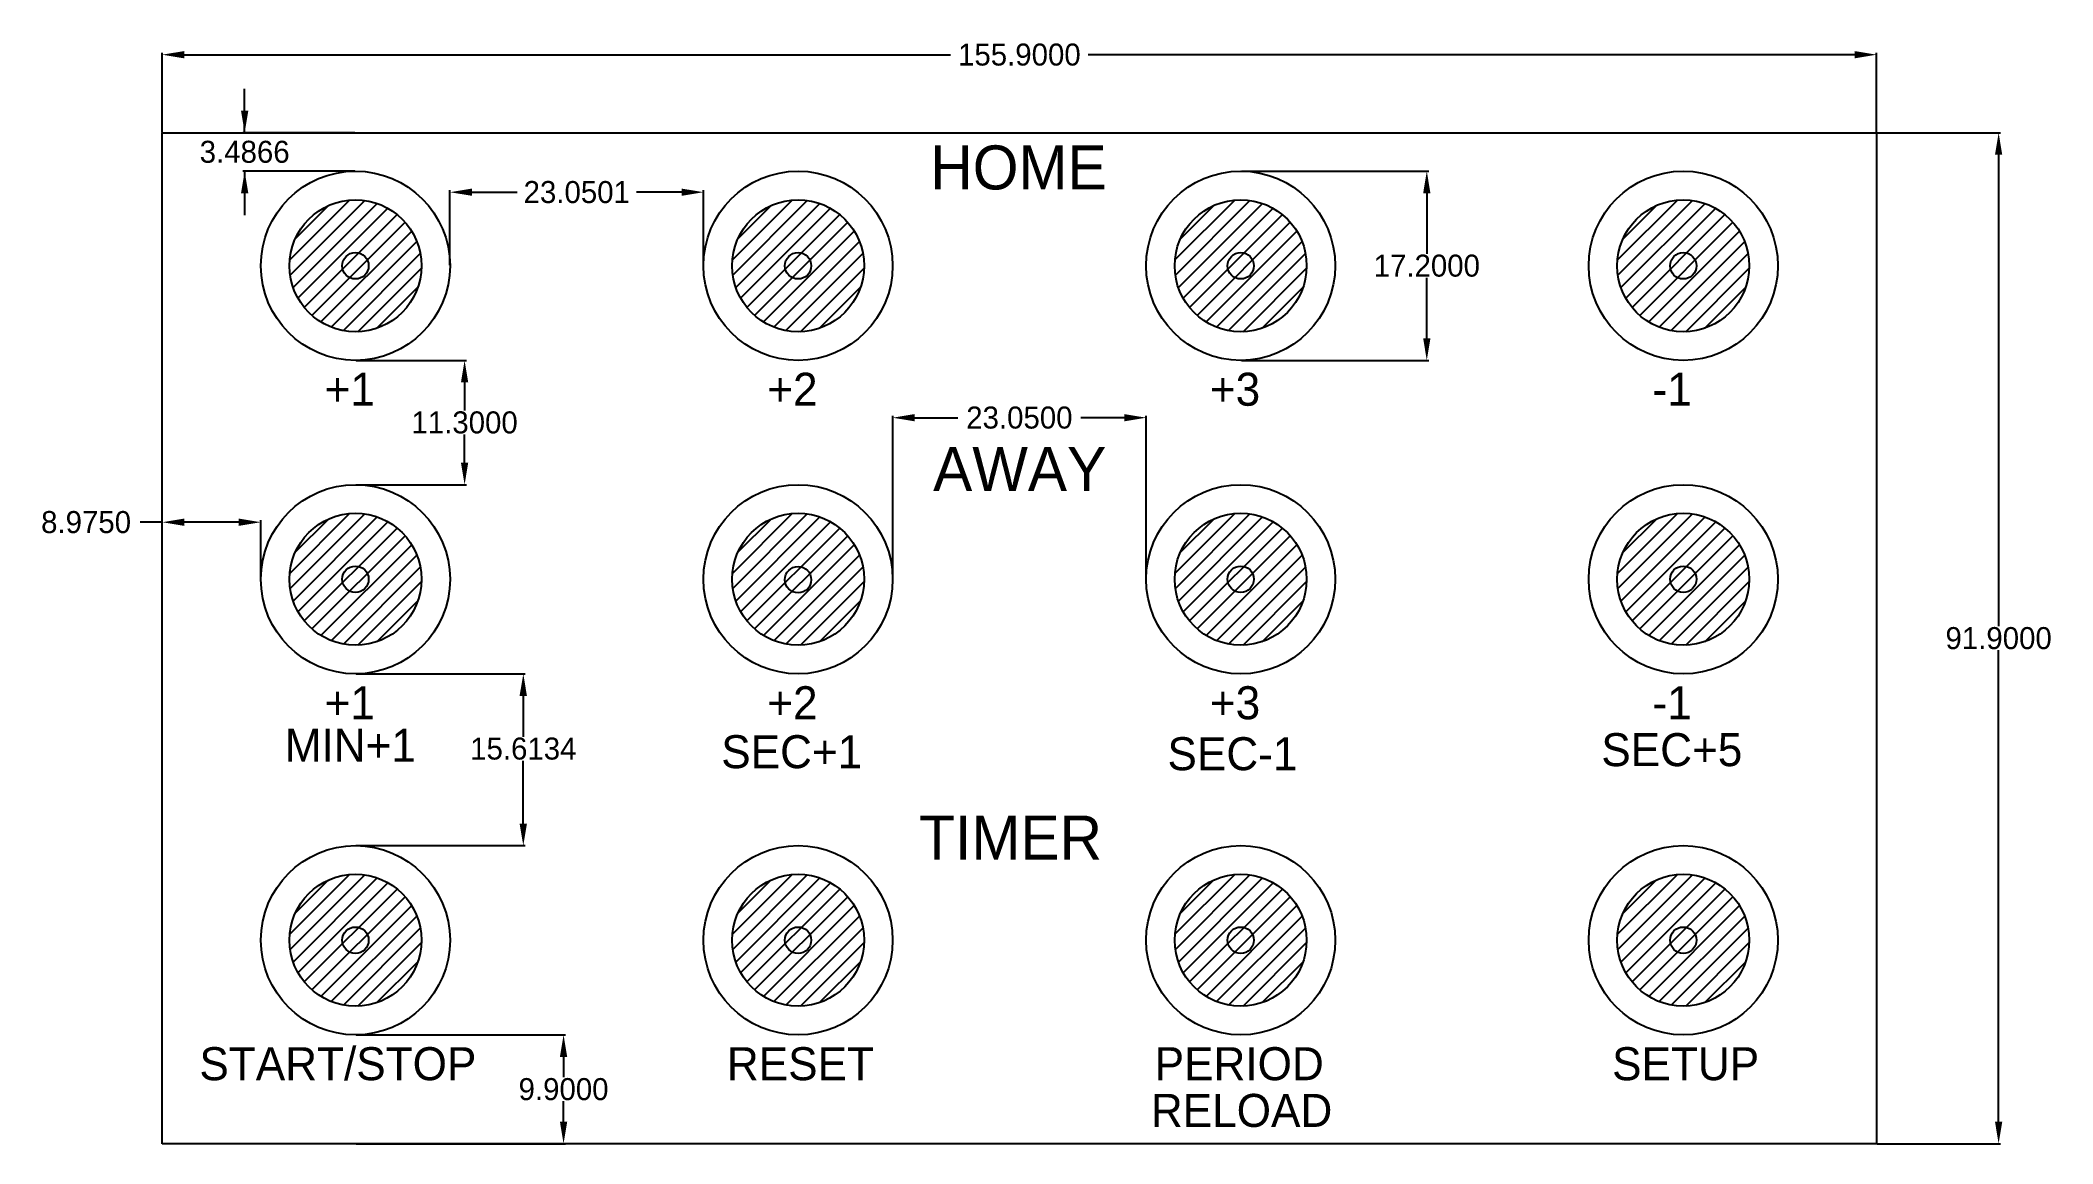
# Model space of a CAD drawing. Header units: millimetres. Extents: x -11 to 172, y 0 to 100.
import ezdxf

# ---------------------------------------------------------------- set-up
doc = ezdxf.new("R2010")
doc.units = ezdxf.units.MM
doc.header["$MEASUREMENT"] = 0
doc.header["$PDSIZE"] = -5
doc.layers.add('Dimension', color=1, linetype='Continuous')
doc.layers.add('Labels', color=7, linetype='Continuous')
doc.dimstyles.get("Standard").update_dxf_attribs({"dimtxt": 2, "dimasz": 2, "dimexe": 0.18, "dimexo": 0.0625, "dimgap": 0.09, "dimtad": 0, "dimtih": 1, "dimtoh": 1, "dimdec": 4, "dimzin": 0, "dimdsep": 46, "dimtxsty": 'Standard', "dimcen": 0.09, "dimadec": 0, "dimazin": 0, "dimtfac": 1, "dimtdec": 4, "dimtofl": 0, "dimtmove": 0, "dimatfit": 3, "dimfxl": 1, "dimtolj": 1, "dimtzin": 0, "dimarcsym": 0})

# ---------------------------------------------------------------- blocks, each defined once
blk = doc.blocks.new('*D0')
at = {"layer": 'Defpoints', "color": 0}
for p in [(17.57, 71.21), (17.57, 59.91), (27.5, 59.91)]:
    blk.add_point(p, dxfattribs=at)
at = {"layer": 'Dimension', "color": 0, "lineweight": -2}
for p, q in [((17.64, 71.21), (27.68, 71.21)), ((27.5, 69.21), (27.5, 66.65)), ((27.5, 61.91), (27.5, 64.47)), ((17.64, 59.91), (27.68, 59.91))]:
    blk.add_line(p, q, dxfattribs=at)
at = {"layer": 'Dimension', "color": 0}
for points in [[(27.83, 69.21), (27.17, 69.21), (27.5, 71.21)], [(27.17, 61.91), (27.83, 61.91), (27.5, 59.91)]]:
    blk.add_solid(points, dxfattribs=at)
at = {"layer": 'Dimension', "color": 0, "insert": (27.5, 65.56), "char_height": 2, "attachment_point": 5}
blk.add_mtext('\\A1;11.3000', dxfattribs=at)
blk = doc.blocks.new('*D1')
at = {"layer": 'Defpoints', "color": 0}
for p in [(49.23, 86.5), (26.17, 79.81), (49.23, 79.81)]:
    blk.add_point(p, dxfattribs=at)
at = {"layer": 'Dimension', "color": 0, "lineweight": -2}
for p, q in [((26.17, 79.88), (26.17, 86.68)), ((28.17, 86.5), (32.28, 86.5)), ((47.23, 86.5), (43.12, 86.5)), ((49.23, 79.88), (49.23, 86.68))]:
    blk.add_line(p, q, dxfattribs=at)
at = {"layer": 'Dimension', "color": 0}
for points in [[(28.17, 86.83), (28.17, 86.17), (26.17, 86.5)], [(47.23, 86.17), (47.23, 86.83), (49.23, 86.5)]]:
    blk.add_solid(points, dxfattribs=at)
at = {"layer": 'Dimension', "color": 0, "insert": (37.7, 86.5), "char_height": 2, "attachment_point": 5}
blk.add_mtext('\\A1;23.0501', dxfattribs=at)
blk = doc.blocks.new('*D2')
at = {"layer": 'Defpoints', "color": 0}
for p in [(17.57, 42.71), (17.57, 27.1), (32.84, 27.1)]:
    blk.add_point(p, dxfattribs=at)
at = {"layer": 'Dimension', "color": 0, "lineweight": -2}
for p, q in [((17.64, 42.71), (33.02, 42.71)), ((32.84, 40.71), (32.84, 37)), ((32.84, 29.1), (32.84, 34.82)), ((17.64, 27.1), (33.02, 27.1))]:
    blk.add_line(p, q, dxfattribs=at)
at = {"layer": 'Dimension', "color": 0}
for points in [[(33.17, 40.71), (32.5, 40.71), (32.84, 42.71)], [(32.5, 29.1), (33.17, 29.1), (32.84, 27.1)]]:
    blk.add_solid(points, dxfattribs=at)
at = {"layer": 'Dimension', "color": 0, "insert": (32.84, 35.91), "char_height": 2, "attachment_point": 5}
blk.add_mtext('\\A1;15.6134', dxfattribs=at)
blk = doc.blocks.new('*D3')
at = {"layer": 'Defpoints', "color": 0}
for p in [(17.58, 9.9), (17.58, 0), (36.5, 0)]:
    blk.add_point(p, dxfattribs=at)
at = {"layer": 'Dimension', "color": 0, "lineweight": -2}
for p, q in [((17.64, 9.9), (36.68, 9.9)), ((36.5, 7.9), (36.5, 6.04)), ((36.5, 2), (36.5, 3.86)), ((17.64, 0), (36.68, 0))]:
    blk.add_line(p, q, dxfattribs=at)
at = {"layer": 'Dimension', "color": 0}
for points in [[(36.83, 7.9), (36.17, 7.9), (36.5, 9.9)], [(36.17, 2), (36.83, 2), (36.5, 0)]]:
    blk.add_solid(points, dxfattribs=at)
at = {"layer": 'Dimension', "color": 0, "insert": (36.5, 4.95), "char_height": 2, "attachment_point": 5}
blk.add_mtext('\\A1;9.9000', dxfattribs=at)
blk = doc.blocks.new('*D4')
at = {"layer": 'Defpoints', "color": 0}
for p in [(0, 56.5), (0, 51.31), (8.97, 51.31)]:
    blk.add_point(p, dxfattribs=at)
at = {"layer": 'Dimension', "color": 0, "lineweight": -2}
for p, q in [((0, 56.5), (-2, 56.5)), ((0, 51.38), (0, 56.68)), ((6.97, 56.5), (2, 56.5)), ((8.97, 51.38), (8.97, 56.68))]:
    blk.add_line(p, q, dxfattribs=at)
at = {"layer": 'Dimension', "color": 0}
for points in [[(2, 56.83), (2, 56.17), (0, 56.5)], [(6.97, 56.17), (6.97, 56.83), (8.97, 56.5)]]:
    blk.add_solid(points, dxfattribs=at)
at = {"layer": 'Dimension', "color": 0, "insert": (-6.92, 56.5), "char_height": 2, "attachment_point": 5}
blk.add_mtext('\\A1;8.9750', dxfattribs=at)
blk = doc.blocks.new('*D5')
at = {"layer": 'Defpoints', "color": 0}
for p in [(89.48, 66), (66.43, 51.31), (89.48, 51.31)]:
    blk.add_point(p, dxfattribs=at)
at = {"layer": 'Dimension', "color": 0, "lineweight": -2}
for p, q in [((66.43, 51.38), (66.43, 66.18)), ((68.43, 66), (72.36, 66)), ((87.48, 66), (83.54, 66)), ((89.48, 51.38), (89.48, 66.18))]:
    blk.add_line(p, q, dxfattribs=at)
at = {"layer": 'Dimension', "color": 0}
for points in [[(68.43, 66.33), (68.43, 65.67), (66.43, 66)], [(87.48, 65.67), (87.48, 66.33), (89.48, 66)]]:
    blk.add_solid(points, dxfattribs=at)
at = {"layer": 'Dimension', "color": 0, "insert": (77.95, 66), "char_height": 2, "attachment_point": 5}
blk.add_mtext('\\A1;23.0500', dxfattribs=at)
blk = doc.blocks.new('*D6')
at = {"layer": 'Defpoints', "color": 0}
for p in [(155.9, 91.9), (155.9, 0), (167, 0)]:
    blk.add_point(p, dxfattribs=at)
at = {"layer": 'Dimension', "color": 0, "lineweight": -2}
for p, q in [((155.96, 91.9), (167.18, 91.9)), ((167, 89.9), (167, 47.04)), ((167, 2), (167, 44.86)), ((155.96, 0), (167.18, 0))]:
    blk.add_line(p, q, dxfattribs=at)
at = {"layer": 'Dimension', "color": 0}
for points in [[(167.33, 89.9), (166.67, 89.9), (167, 91.9)], [(166.67, 2), (167.33, 2), (167, 0)]]:
    blk.add_solid(points, dxfattribs=at)
at = {"layer": 'Dimension', "color": 0, "insert": (167, 45.95), "char_height": 2, "attachment_point": 5}
blk.add_mtext('\\A1;91.9000', dxfattribs=at)
blk = doc.blocks.new('*D7')
at = {"layer": 'Defpoints', "color": 0}
for p in [(155.9, 99), (0, 91.9), (155.9, 91.9)]:
    blk.add_point(p, dxfattribs=at)
at = {"layer": 'Dimension', "color": 0, "lineweight": -2}
for p, q in [((0, 91.96), (0, 99.18)), ((2, 99), (71.69, 99)), ((153.9, 99), (84.21, 99)), ((155.9, 91.96), (155.9, 99.18))]:
    blk.add_line(p, q, dxfattribs=at)
at = {"layer": 'Dimension', "color": 0}
for points in [[(2, 99.33), (2, 98.67), (0, 99)], [(153.9, 98.67), (153.9, 99.33), (155.9, 99)]]:
    blk.add_solid(points, dxfattribs=at)
at = {"layer": 'Dimension', "color": 0, "insert": (77.95, 99), "char_height": 2, "attachment_point": 5}
blk.add_mtext('\\A1;155.9000', dxfattribs=at)
blk = doc.blocks.new('*D8')
at = {"layer": 'Defpoints', "color": 0}
for p in [(98.08, 88.41), (98.08, 71.21), (115, 71.21)]:
    blk.add_point(p, dxfattribs=at)
at = {"layer": 'Dimension', "color": 0, "lineweight": -2}
for p, q in [((98.14, 88.41), (115.18, 88.41)), ((115, 86.41), (115, 80.9)), ((115, 73.21), (115, 78.72)), ((98.14, 71.21), (115.18, 71.21))]:
    blk.add_line(p, q, dxfattribs=at)
at = {"layer": 'Dimension', "color": 0}
for points in [[(115.33, 86.41), (114.67, 86.41), (115, 88.41)], [(114.67, 73.21), (115.33, 73.21), (115, 71.21)]]:
    blk.add_solid(points, dxfattribs=at)
at = {"layer": 'Dimension', "color": 0, "insert": (115, 79.81), "char_height": 2, "attachment_point": 5}
blk.add_mtext('\\A1;17.2000', dxfattribs=at)
blk = doc.blocks.new('*D9')
at = {"layer": 'Defpoints', "color": 0}
for p in [(7.5, 91.9), (17.57, 91.9), (17.57, 88.41)]:
    blk.add_point(p, dxfattribs=at)
at = {"layer": 'Dimension', "color": 0, "lineweight": -2}
for p, q in [((7.5, 91.9), (7.5, 95.9)), ((17.51, 91.9), (7.32, 91.9)), ((17.51, 88.41), (7.32, 88.41)), ((7.5, 88.41), (7.5, 84.41))]:
    blk.add_line(p, q, dxfattribs=at)
at = {"layer": 'Dimension', "color": 0}
for points in [[(7.17, 93.9), (7.83, 93.9), (7.5, 91.9)], [(7.83, 86.41), (7.17, 86.41), (7.5, 88.41)]]:
    blk.add_solid(points, dxfattribs=at)
at = {"layer": 'Dimension', "color": 0, "insert": (7.5, 90.16), "char_height": 2, "attachment_point": 5}
blk.add_mtext('\\A1;3.4866', dxfattribs=at)

msp = doc.modelspace()

# ---------------------------------------------------------------- hatches: boundary and pattern name
h = msp.add_hatch()
h.set_pattern_fill('user', color=256, angle=45, style=0, pattern_type=0)
h.set_pattern_definition([(45, (0.8968, -5.3032), (-0.707107, 0.707107), [])])
edge = h.paths.add_edge_path()
edge.add_arc((17.575, 79.81338), 6, 0, 360)
h = msp.add_hatch()
h.set_pattern_fill('user', color=256, angle=45, style=0, pattern_type=0)
h.set_pattern_definition([(45, (41.1469, -5.3032), (-0.707107, 0.707107), [])])
edge = h.paths.add_edge_path()
edge.add_arc((57.82506, 79.81338), 6, 0, 360)
h = msp.add_hatch()
h.set_pattern_fill('user', color=1, angle=45, style=0, pattern_type=0)
h.set_pattern_definition([(45, (81.3969, -5.3032), (-0.707107, 0.707107), [])])
edge = h.paths.add_edge_path()
edge.add_arc((98.07506, 79.81338), 6, 0, 360)
h = msp.add_hatch()
h.set_pattern_fill('user', color=2, angle=45, style=0, pattern_type=0)
h.set_pattern_definition([(45, (121.6469, -5.3032), (-0.707107, 0.707107), [])])
edge = h.paths.add_edge_path()
edge.add_arc((138.32506, 79.81338), 6, 0, 360)
h = msp.add_hatch()
h.set_pattern_fill('user', color=256, angle=45, style=0, pattern_type=0)
h.set_pattern_definition([(45, (0.8968, -33.8032), (-0.707107, 0.707107), [])])
edge = h.paths.add_edge_path()
edge.add_arc((17.57495, 51.31338), 6, 0, 360)
h = msp.add_hatch()
h.set_pattern_fill('user', color=256, angle=45, style=0, pattern_type=0)
h.set_pattern_definition([(45, (41.1469, -33.8032), (-0.707107, 0.707107), [])])
edge = h.paths.add_edge_path()
edge.add_arc((57.82501, 51.31338), 6, 0, 360)
h = msp.add_hatch()
h.set_pattern_fill('user', color=1, angle=45, style=0, pattern_type=0)
h.set_pattern_definition([(45, (81.3969, -33.8032), (-0.707107, 0.707107), [])])
edge = h.paths.add_edge_path()
edge.add_arc((98.07501, 51.31338), 6, 0, 360)
h = msp.add_hatch()
h.set_pattern_fill('user', color=2, angle=45, style=0, pattern_type=0)
h.set_pattern_definition([(45, (121.6469, -33.8032), (-0.707107, 0.707107), [])])
edge = h.paths.add_edge_path()
edge.add_arc((138.32501, 51.31338), 6, 0, 360)
h = msp.add_hatch()
h.set_pattern_fill('user', color=3, angle=45, style=0, pattern_type=0)
h.set_pattern_definition([(45, (0.8969, -66.6166), (-0.707107, 0.707107), [])])
edge = h.paths.add_edge_path()
edge.add_arc((17.57503, 18.5), 6, 0, 360)
h = msp.add_hatch()
h.set_pattern_fill('user', color=1, angle=45, style=0, pattern_type=0)
h.set_pattern_definition([(45, (41.1468, -66.6166), (-0.707107, 0.707107), [])])
edge = h.paths.add_edge_path()
edge.add_arc((57.82499, 18.5), 6, 0, 360)
h = msp.add_hatch()
h.set_pattern_fill('user', color=5, angle=45, style=0, pattern_type=0)
h.set_pattern_definition([(45, (81.3971, -66.6166), (-0.707107, 0.707107), [])])
edge = h.paths.add_edge_path()
edge.add_arc((98.07529, 18.5), 6, 0, 360)
h = msp.add_hatch()
h.set_pattern_fill('user', color=2, angle=45, style=0, pattern_type=0)
h.set_pattern_definition([(45, (121.6468, -66.6166), (-0.707107, 0.707107), [])])
edge = h.paths.add_edge_path()
edge.add_arc((138.32499, 18.5), 6, 0, 360)

# ---------------------------------------------------------------- linework, layer by layer
msp.add_lwpolyline([(0, 0), (0, 91.9), (155.9, 91.9), (155.9, 0)], close=True)
for centre, radius in [((17.575, 79.81338), 8.6), ((57.82506, 79.81338), 8.6), ((98.07506, 79.81338), 8.6), ((138.32506, 79.81338), 8.6), ((17.575, 79.81338), 6), ((57.82506, 79.81338), 6), ((98.07506, 79.81338), 6), ((138.32506, 79.81338), 6), ((17.575, 79.81338), 1.2), ((57.82506, 79.81338), 1.2), ((98.07506, 79.81338), 1.2), ((138.32506, 79.81338), 1.2), ((17.57495, 51.31338), 8.6), ((57.82501, 51.31338), 8.6), ((98.07501, 51.31338), 8.6), ((138.32501, 51.31338), 8.6), ((17.57495, 51.31338), 6), ((57.82501, 51.31338), 6), ((98.07501, 51.31338), 6), ((138.32501, 51.31338), 6), ((17.57495, 51.31338), 1.2), ((57.82501, 51.27675), 1.2), ((98.07501, 51.31338), 1.2), ((138.32501, 51.31338), 1.2), ((17.57503, 18.5), 8.6), ((57.82499, 18.5), 8.6), ((98.07529, 18.5), 8.6), ((138.32499, 18.5), 8.6), ((17.57503, 18.5), 6), ((57.82499, 18.5), 6), ((98.07529, 18.5), 6), ((138.32499, 18.5), 6), ((17.57503, 18.5), 1.2), ((57.82499, 18.5), 1.2), ((98.07529, 18.5), 1.2), ((138.32499, 18.5), 1.2)]:
    msp.add_circle(centre, radius)

# ---------------------------------------------------------------- texts
at = {"layer": 'Labels'}
for s, height, p in [('HOME', 4, (69.84632, 86.75152)), ('+1', 3, (14.77442, 67.08882)), ('+2', 3, (55.02448, 67.08882)), ('+3', 3, (95.27448, 67.08882)), ('-1', 3, (135.52448, 67.08882)), ('AWAY', 4, (70.10373, 59.32744)), ('+1', 3, (14.77438, 38.58882)), ('+2', 3, (55.02443, 38.58882)), ('+3', 3, (95.27443, 38.58882)), ('-1', 3, (135.52443, 38.58882)), ('MIN+1', 3, (11.14562, 34.71916)), ('SEC+1', 3, (50.83906, 34.13972)), ('SEC-1', 3, (91.41775, 33.95583)), ('SEC+5', 3, (130.87162, 34.32361)), ('TIMER', 4, (68.8294, 25.83222)), ('START/STOP', 3, (3.38464, 5.77544)), ('RESET', 3, (51.35161, 5.77544)), ('PERIOD', 3, (90.25411, 5.77544)), ('SETUP', 3, (131.85161, 5.77544)), ('RELOAD', 3, (89.91032, 1.52973))]:
    msp.add_text(s, height=height, dxfattribs=at).set_placement(p)

# ---------------------------------------------------------------- dimensions: what is measured, and where the dimension line sits
at = {"layer": 'Dimension'}
for base, p1, p2, picture, middle in [((155.9, 99), (0, 91.9), (155.9, 91.9), '*D7', (77.95, 99)), ((49.22506, 86.5), (26.175, 79.81338), (49.22506, 79.81338), '*D1', (37.70003, 86.5)), ((0, 56.5), (8.974954, 51.313377), (0, 51.313377), '*D4', (-6.923333, 56.5))]:
    dim = msp.add_linear_dim(base=base, p1=p1, p2=p2, dimstyle='Standard', dxfattribs=at)
    dim.commit()
    dim.dimension.update_dxf_attribs({"geometry": picture, "text_midpoint": middle})
for base, p1, p2, picture, middle in [((7.5, 91.9), (17.575, 88.41338), (17.575, 91.9), '*D9', (7.5, 90.15669)), ((32.83523, 27.1), (17.57495, 42.71338), (17.57503, 27.1), '*D2', (32.83523, 35.90669)), ((36.5, 0), (17.57503, 9.9), (17.57503, 0), '*D3', (36.5, 4.95))]:
    dim = msp.add_linear_dim(base=base, p1=p1, p2=p2, angle=90, dimstyle='Standard', dxfattribs=at)
    dim.commit()
    dim.dimension.update_dxf_attribs({"geometry": picture, "text_midpoint": middle, "dimtype": 160})
for base, p1, p2, picture, middle in [((167, 0), (155.9, 91.9), (155.9, 0), '*D6', (167, 45.95)), ((115, 71.21338), (98.07506, 88.41338), (98.07506, 71.21338), '*D8', (115, 79.81338)), ((27.5, 59.91338), (17.575, 71.21338), (17.57497, 59.91338), '*D0', (27.5, 65.56338))]:
    dim = msp.add_linear_dim(base=base, p1=p1, p2=p2, angle=90, dimstyle='Standard', dxfattribs=at)
    dim.commit()
    dim.dimension.update_dxf_attribs({"geometry": picture, "text_midpoint": middle})
dim = msp.add_linear_dim(base=(89.47501, 66), p1=(66.42501, 51.31338), p2=(89.47501, 51.31338), dimstyle='Standard', dxfattribs=at)
dim.commit()
dim.dimension.update_dxf_attribs({"geometry": '*D5', "text_midpoint": (77.95001, 66), "dimtype": 160})

doc.saveas('drawing.dxf')
